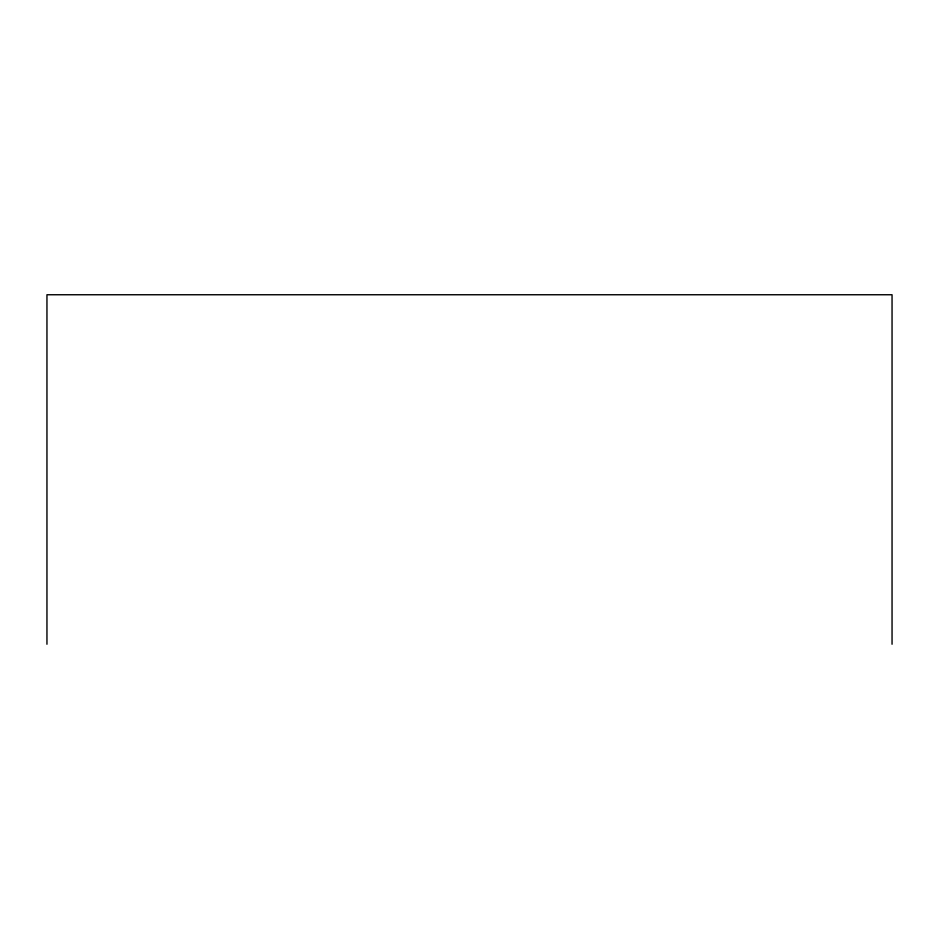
<?xml version="1.0" encoding="UTF-8"?>
<svg xmlns="http://www.w3.org/2000/svg" width="939" height="939" viewBox="0 0 939 939"><rect width="100%" height="100%" fill="white"/><g stroke="black" fill="none" stroke-linecap="round" stroke-linejoin="round"><path stroke-width="1.41" d="M892.05 644.248L892.05 294.752L46.95 294.752L46.95 644.248"/></g></svg>
